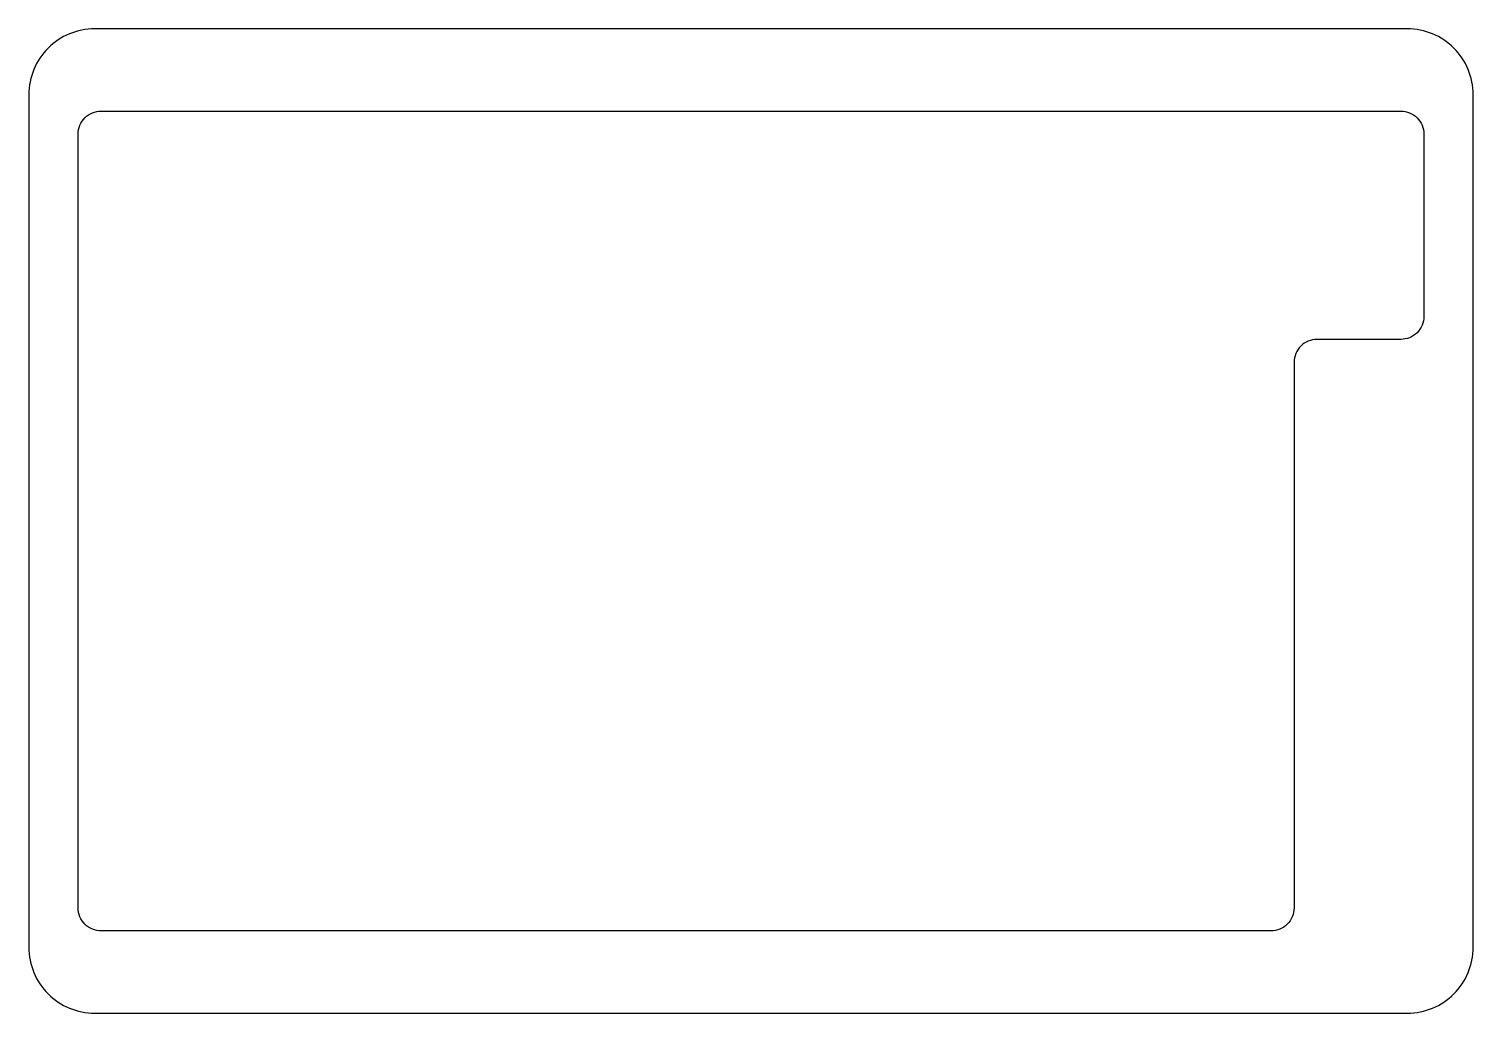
# Model space of a CAD drawing. Header units: millimetres. Extents: x -220 to 220, y -150 to 150.
import ezdxf

# ---------------------------------------------------------------- set-up
doc = ezdxf.new("R2010")
doc.units = ezdxf.units.MM

msp = doc.modelspace()

# ---------------------------------------------------------------- linework, layer by layer
for points in [[(-199.75, 149.75, 0.414214), (-219.75, 129.75), (-219.75, -129.75, 0.414214), (-199.75, -149.75), (199.75, -149.75, 0.414214), (219.75, -129.75), (219.75, 129.75, 0.414214), (199.75, 149.75)], [(204.75, 117.75), (204.75, 62.25, -0.414214), (197.75, 55.25), (172.25, 55.25, 0.414214), (165.25, 48.25), (165.25, -117.75, -0.414214), (158.25, -124.75), (-197.75, -124.75, -0.414214), (-204.75, -117.75), (-204.75, 117.75, -0.414214), (-197.75, 124.75), (197.75, 124.75, -0.414214)]]:
    msp.add_lwpolyline(points, format="xyb", close=True)

doc.saveas('drawing.dxf')
